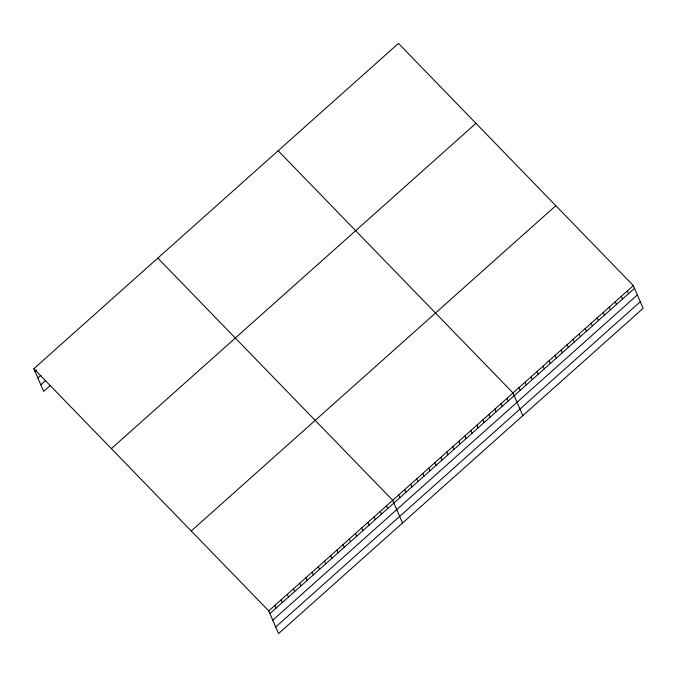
<?xml version="1.0" encoding="UTF-8"?>
<svg xmlns="http://www.w3.org/2000/svg" width="677" height="677" viewBox="0 0 677 677"><rect width="100%" height="100%" fill="white"/><g stroke="black" fill="none" stroke-linecap="round" stroke-linejoin="round"><path stroke-width="1.02" d="M33.85 368.703L398.448 43.413L633.333 285.609L643.15 308.297L278.552 633.587L268.735 610.899L33.85 368.703L43.666 391.391L49.87 385.856M35.026 371.428L36.575 370.04M37.878 378.011L40.975 375.244M40.815 384.798L45.469 380.652M111.366 448.631L475.956 123.341M191.227 530.971L555.817 205.681M268.735 610.899L633.333 285.609M269.911 613.624L634.51 288.334M272.763 620.208L637.362 294.918M275.7 626.995L640.298 301.714M278.129 150.759L513.014 392.956L522.83 415.644M157.809 258.106L392.702 500.303L402.519 522.991M627.317 290.975L628.493 293.7M621.3 296.348L622.476 299.065M615.283 301.714L616.459 304.438M609.266 307.079L610.451 309.804M603.249 312.444L604.434 315.169M597.241 317.818L598.417 320.534M591.224 323.183L592.4 325.908M585.207 328.548L586.384 331.273M579.19 333.913L580.367 336.638M573.174 339.287L574.35 342.003M567.157 344.652L568.333 347.377M561.14 350.017L562.316 352.742M555.123 355.383L556.308 358.108M549.115 360.756L550.291 363.473M543.098 366.122L544.274 368.838M537.081 371.487L538.257 374.212M531.064 376.852L532.24 379.577M525.047 382.226L526.224 384.942M519.031 387.591L520.207 390.307M506.997 398.321L508.182 401.046M500.98 403.687L502.165 406.412M494.972 409.06L496.148 411.777M488.955 414.426L490.131 417.15M482.938 419.791L484.114 422.516M476.921 425.156L478.097 427.881M470.904 430.53L472.081 433.246M464.887 435.895L466.064 438.62M458.871 441.26L460.055 443.985M452.854 446.625L454.039 449.35M446.845 451.999L448.022 454.716M440.829 457.364L442.005 460.089M434.812 462.729L435.988 465.454M428.795 468.095L429.971 470.82M422.778 473.468L423.954 476.185M416.761 478.834L417.937 481.559M410.744 484.199L411.929 486.924M404.728 489.564L405.912 492.289M398.719 494.938L399.895 497.654M386.499 505.829L387.676 508.554M380.305 511.363L381.481 514.08M374.102 516.889L375.286 519.614M367.907 522.424L369.083 525.14M361.713 527.95L362.889 530.675M355.51 533.484L356.686 536.201M349.315 539.01L350.491 541.735M343.112 544.545L344.297 547.261M336.918 550.071L338.094 552.796M330.714 555.597L331.899 558.322M324.52 561.131L325.696 563.856M318.325 566.657L319.502 569.382M312.122 572.192L313.299 574.917M305.928 577.718L307.104 580.443M299.725 583.252L300.91 585.969M293.53 588.778L294.707 591.503M287.327 594.313L288.512 597.029M281.133 599.839L282.309 602.564M274.938 605.373L276.114 608.09"/></g></svg>
